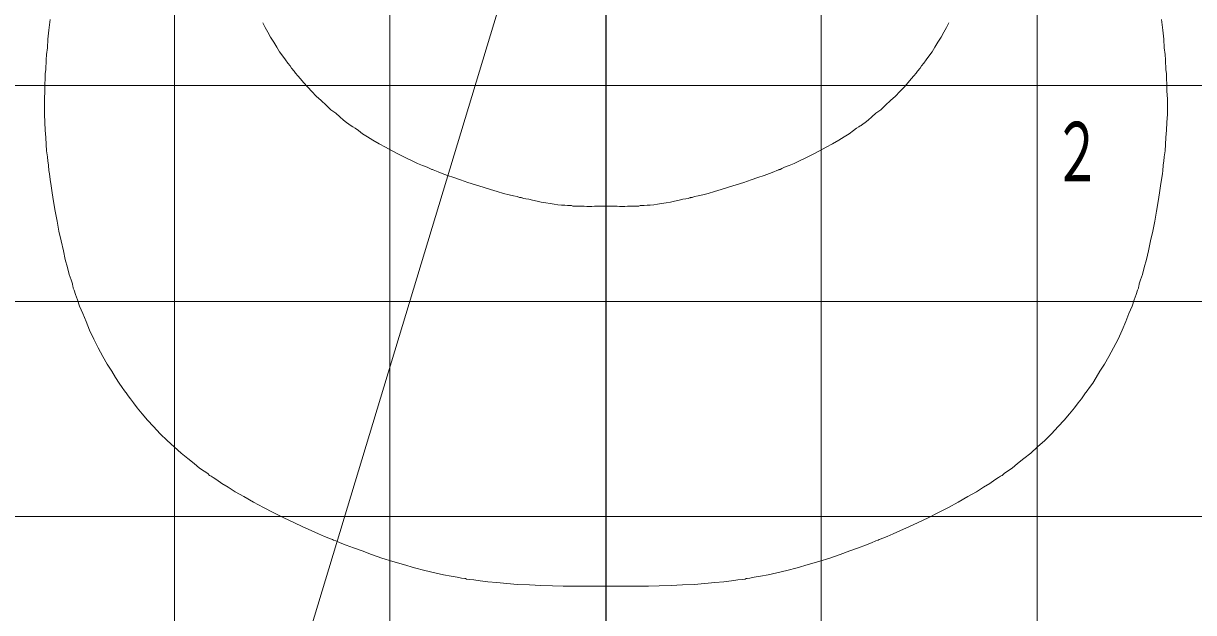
# Model space of a CAD drawing. Units: millimetres on the paper, scale 1:30. Extents: x 1315 to 1680, y -330 to -40.
# Drawn here: x 1597.23 to 1633.46, y -132.8 to -114.56 of the extents above; entities that cross this region are included whole.
import ezdxf
from ezdxf.enums import TextEntityAlignment as Align

# ---------------------------------------------------------------- set-up
doc = ezdxf.new("R2010")
doc.units = ezdxf.units.MM
doc.layers.add('1_300', color=7, linetype='Continuous', lineweight=13)
doc.styles.add('ＭＳ ゴシック', font='')
doc.styles.get('ＭＳ ゴシック').set_extended_font_data('MS Gothic')

msp = doc.modelspace()

# ---------------------------------------------------------------- linework, layer by layer
at = {"layer": '1_300', "color": 70}
for p, q in [((1601.911, -49.742), (1601.911, -156.53)), ((1608.578, -49.742), (1608.578, -156.53)), ((1621.932, -49.742), (1621.932, -156.53)), ((1628.613, -49.742), (1628.613, -156.53)), ((1568.537, -116.489), (1661.977, -116.489)), ((1568.537, -123.169), (1661.977, -123.169)), ((1568.537, -129.828), (1661.977, -129.828))]:
    msp.add_line(p, q, dxfattribs=at)
at = {"layer": '1_300', "color": 1, "lineweight": 25}
msp.add_line((1615.258, -49.742), (1615.258, -156.53), dxfattribs=at)
at = {"layer": '1_300'}
msp.add_lwpolyline([(1615.102, -103.657), (1596.125, -166.306), (1583.576, -166.306)], dxfattribs=at)
at = {"layer": '1_300', "color": 4}
for points in [[(1632.462, -114.447), (1632.504, -114.769), (1632.532, -115.049), (1632.546, -115.315), (1632.574, -115.525), (1632.588, -115.694), (1632.588, -115.806), (1632.602, -115.89), (1632.602, -115.904), (1632.602, -115.932), (1632.602, -116.002), (1632.616, -116.114), (1632.616, -116.268), (1632.63, -116.45), (1632.63, -116.66), (1632.644, -116.898), (1632.644, -117.136), (1632.644, -117.374), (1632.63, -117.626), (1632.616, -117.864), (1632.602, -118.089), (1632.588, -118.313), (1632.574, -118.509), (1632.546, -118.691), (1632.532, -118.831), (1632.518, -118.943), (1632.518, -118.999), (1632.518, -119.027), (1632.504, -119.055), (1632.504, -119.111), (1632.49, -119.223), (1632.462, -119.391), (1632.434, -119.587), (1632.406, -119.811), (1632.364, -120.077), (1632.308, -120.371), (1632.252, -120.679), (1632.196, -120.988), (1632.126, -121.296), (1632.056, -121.604), (1632, -121.87), (1631.93, -122.122), (1631.874, -122.332), (1631.818, -122.5), (1631.776, -122.626), (1631.762, -122.71), (1631.748, -122.724), (1631.748, -122.752), (1631.72, -122.822), (1631.678, -122.948), (1631.622, -123.116), (1631.552, -123.312), (1631.454, -123.537), (1631.356, -123.789), (1631.244, -124.055), (1631.118, -124.335), (1630.978, -124.601), (1630.838, -124.867), (1630.698, -125.105), (1630.558, -125.329), (1630.445, -125.525), (1630.333, -125.693), (1630.235, -125.833), (1630.165, -125.931), (1630.123, -125.987), (1630.109, -126.001), (1630.095, -126.029), (1630.053, -126.085), (1629.983, -126.184), (1629.885, -126.31), (1629.773, -126.464), (1629.619, -126.646), (1629.451, -126.842), (1629.269, -127.038), (1629.059, -127.262), (1628.849, -127.472), (1628.625, -127.668), (1628.415, -127.864), (1628.205, -128.032), (1628.009, -128.186), (1627.84, -128.326), (1627.7, -128.425), (1627.588, -128.494), (1627.532, -128.55), (1627.504, -128.564), (1627.476, -128.578), (1627.42, -128.621), (1627.308, -128.691), (1627.154, -128.802), (1626.958, -128.915), (1626.734, -129.055), (1626.468, -129.209), (1626.174, -129.377), (1625.866, -129.545), (1625.558, -129.699), (1625.236, -129.867), (1624.927, -130.007), (1624.647, -130.147), (1624.381, -130.259), (1624.157, -130.357), (1623.975, -130.441), (1623.835, -130.497), (1623.751, -130.525), (1623.723, -130.539), (1623.695, -130.553), (1623.625, -130.581), (1623.485, -130.637), (1623.303, -130.707), (1623.079, -130.791), (1622.813, -130.889), (1622.518, -131.001), (1622.196, -131.113), (1621.86, -131.211), (1621.524, -131.309), (1621.188, -131.407), (1620.866, -131.492), (1620.558, -131.562), (1620.292, -131.632), (1620.054, -131.674), (1619.858, -131.702), (1619.717, -131.73), (1619.633, -131.744), (1619.605, -131.744), (1619.577, -131.758), (1619.493, -131.772), (1619.353, -131.786), (1619.157, -131.814), (1618.919, -131.842), (1618.639, -131.87), (1618.331, -131.898), (1617.995, -131.926), (1617.631, -131.94), (1617.281, -131.954), (1616.916, -131.968), (1616.58, -131.982), (1616.258, -131.982), (1615.978, -131.982), (1615.726, -131.982), (1615.53, -131.982), (1615.39, -131.982), (1615.292, -131.982), (1615.264, -131.982), (1615.236, -131.982), (1615.138, -131.982), (1614.998, -131.982), (1614.802, -131.982), (1614.549, -131.982), (1614.269, -131.982), (1613.947, -131.982), (1613.611, -131.968), (1613.247, -131.954), (1612.897, -131.94), (1612.533, -131.926), (1612.197, -131.898), (1611.888, -131.87), (1611.608, -131.842), (1611.37, -131.814), (1611.174, -131.786), (1611.034, -131.772), (1610.95, -131.758), (1610.922, -131.744), (1610.894, -131.744), (1610.796, -131.73), (1610.656, -131.702), (1610.474, -131.674), (1610.236, -131.632), (1609.97, -131.562), (1609.662, -131.492), (1609.339, -131.407), (1609.003, -131.309), (1608.667, -131.211), (1608.331, -131.113), (1608.009, -131.001), (1607.715, -130.889), (1607.449, -130.791), (1607.225, -130.707), (1607.043, -130.637), (1606.902, -130.581), (1606.832, -130.553), (1606.804, -130.539), (1606.776, -130.525), (1606.692, -130.497), (1606.552, -130.441), (1606.37, -130.357), (1606.146, -130.259), (1605.88, -130.147), (1605.6, -130.007), (1605.292, -129.867), (1604.97, -129.699), (1604.662, -129.545), (1604.354, -129.377), (1604.059, -129.209), (1603.793, -129.055), (1603.569, -128.915), (1603.373, -128.802), (1603.219, -128.691), (1603.107, -128.621), (1603.051, -128.578), (1603.023, -128.564), (1602.995, -128.55), (1602.939, -128.494), (1602.827, -128.425), (1602.687, -128.326), (1602.519, -128.186), (1602.323, -128.032), (1602.113, -127.864), (1601.903, -127.668), (1601.679, -127.472), (1601.468, -127.262), (1601.258, -127.038), (1601.076, -126.842), (1600.908, -126.646), (1600.754, -126.464), (1600.642, -126.31), (1600.544, -126.184), (1600.474, -126.085), (1600.432, -126.029), (1600.418, -126.001), (1600.404, -125.987), (1600.362, -125.931), (1600.292, -125.833), (1600.194, -125.693), (1600.082, -125.525), (1599.97, -125.329), (1599.83, -125.105), (1599.69, -124.867), (1599.55, -124.601), (1599.41, -124.335), (1599.284, -124.055), (1599.172, -123.789), (1599.073, -123.537), (1598.975, -123.312), (1598.905, -123.116), (1598.849, -122.948), (1598.807, -122.822), (1598.779, -122.752), (1598.779, -122.724), (1598.765, -122.71), (1598.751, -122.626), (1598.709, -122.5), (1598.653, -122.332), (1598.597, -122.122), (1598.527, -121.87), (1598.471, -121.604), (1598.401, -121.296), (1598.331, -120.988), (1598.275, -120.679), (1598.219, -120.371), (1598.163, -120.077), (1598.121, -119.811), (1598.093, -119.587), (1598.065, -119.391), (1598.037, -119.223), (1598.023, -119.111), (1598.023, -119.055), (1598.009, -119.027), (1598.009, -118.999), (1598.009, -118.943), (1597.995, -118.831), (1597.981, -118.691), (1597.953, -118.509), (1597.939, -118.313), (1597.925, -118.089), (1597.911, -117.864), (1597.897, -117.626), (1597.883, -117.374), (1597.883, -117.136), (1597.883, -116.898), (1597.897, -116.66), (1597.897, -116.45), (1597.911, -116.268), (1597.911, -116.114), (1597.925, -116.002), (1597.925, -115.932), (1597.925, -115.904), (1597.925, -115.89), (1597.939, -115.806), (1597.939, -115.694), (1597.953, -115.525), (1597.981, -115.315), (1597.995, -115.049), (1598.023, -114.769), (1598.065, -114.447)], [(1625.88, -114.545), (1625.81, -114.685), (1625.726, -114.839), (1625.642, -114.993), (1625.544, -115.147), (1625.446, -115.301), (1625.362, -115.442), (1625.264, -115.581), (1625.179, -115.694), (1625.11, -115.792), (1625.039, -115.876), (1624.997, -115.946), (1624.969, -115.974), (1624.955, -115.988), (1624.955, -116.002), (1624.913, -116.044), (1624.871, -116.1), (1624.801, -116.184), (1624.717, -116.282), (1624.619, -116.394), (1624.493, -116.534), (1624.367, -116.674), (1624.227, -116.814), (1624.073, -116.954), (1623.919, -117.094), (1623.779, -117.234), (1623.625, -117.346), (1623.499, -117.458), (1623.387, -117.556), (1623.289, -117.626), (1623.219, -117.682), (1623.177, -117.71), (1623.163, -117.724), (1623.135, -117.738), (1623.093, -117.766), (1623.023, -117.808), (1622.925, -117.878), (1622.799, -117.976), (1622.644, -118.074), (1622.476, -118.172), (1622.28, -118.285), (1622.084, -118.396), (1621.874, -118.509), (1621.664, -118.621), (1621.454, -118.719), (1621.258, -118.817), (1621.09, -118.901), (1620.936, -118.957), (1620.796, -119.013), (1620.712, -119.055), (1620.656, -119.083), (1620.628, -119.083), (1620.614, -119.097), (1620.558, -119.111), (1620.46, -119.153), (1620.334, -119.209), (1620.165, -119.265), (1619.969, -119.335), (1619.759, -119.405), (1619.535, -119.489), (1619.297, -119.559), (1619.059, -119.629), (1618.835, -119.699), (1618.625, -119.769), (1618.429, -119.825), (1618.261, -119.867), (1618.121, -119.895), (1618.009, -119.923), (1617.939, -119.951), (1617.883, -119.951), (1617.869, -119.965), (1617.855, -119.965), (1617.813, -119.979), (1617.743, -119.993), (1617.645, -120.007), (1617.533, -120.035), (1617.392, -120.063), (1617.266, -120.091), (1617.126, -120.119), (1616.986, -120.133), (1616.86, -120.161), (1616.748, -120.175), (1616.636, -120.189), (1616.538, -120.189), (1616.454, -120.203), (1616.384, -120.203), (1616.328, -120.203), (1616.286, -120.217), (1616.272, -120.217), (1616.258, -120.217), (1616.23, -120.217), (1616.188, -120.217), (1616.146, -120.217), (1616.076, -120.217), (1616.006, -120.217), (1615.936, -120.217), (1615.852, -120.231), (1615.768, -120.231), (1615.684, -120.231), (1615.614, -120.217), (1615.544, -120.217), (1615.474, -120.217), (1615.418, -120.217), (1615.362, -120.217), (1615.32, -120.217), (1615.292, -120.217), (1615.264, -120.217), (1615.236, -120.217), (1615.208, -120.217), (1615.166, -120.217), (1615.11, -120.217), (1615.054, -120.217), (1614.984, -120.217), (1614.913, -120.217), (1614.83, -120.231), (1614.76, -120.231), (1614.675, -120.231), (1614.591, -120.217), (1614.521, -120.217), (1614.451, -120.217), (1614.381, -120.217), (1614.339, -120.217), (1614.297, -120.217), (1614.269, -120.217), (1614.255, -120.217), (1614.241, -120.217), (1614.199, -120.203), (1614.143, -120.203), (1614.073, -120.203), (1613.989, -120.189), (1613.891, -120.189), (1613.779, -120.175), (1613.667, -120.161), (1613.541, -120.133), (1613.401, -120.119), (1613.261, -120.091), (1613.135, -120.063), (1612.995, -120.035), (1612.883, -120.007), (1612.785, -119.993), (1612.715, -119.979), (1612.673, -119.965), (1612.659, -119.965), (1612.645, -119.951), (1612.589, -119.951), (1612.519, -119.923), (1612.407, -119.895), (1612.267, -119.867), (1612.099, -119.825), (1611.902, -119.769), (1611.692, -119.699), (1611.468, -119.629), (1611.23, -119.559), (1610.992, -119.489), (1610.768, -119.405), (1610.558, -119.335), (1610.362, -119.265), (1610.194, -119.209), (1610.068, -119.153), (1609.97, -119.111), (1609.914, -119.097), (1609.9, -119.083), (1609.872, -119.083), (1609.816, -119.055), (1609.732, -119.013), (1609.591, -118.957), (1609.438, -118.901), (1609.269, -118.817), (1609.073, -118.719), (1608.863, -118.621), (1608.653, -118.509), (1608.443, -118.396), (1608.247, -118.285), (1608.051, -118.172), (1607.883, -118.074), (1607.729, -117.976), (1607.603, -117.878), (1607.505, -117.808), (1607.435, -117.766), (1607.379, -117.738), (1607.365, -117.724), (1607.351, -117.71), (1607.309, -117.682), (1607.239, -117.626), (1607.141, -117.556), (1607.029, -117.458), (1606.902, -117.346), (1606.748, -117.234), (1606.608, -117.094), (1606.454, -116.954), (1606.3, -116.814), (1606.16, -116.674), (1606.034, -116.534), (1605.908, -116.394), (1605.81, -116.282), (1605.726, -116.184), (1605.656, -116.1), (1605.614, -116.044), (1605.572, -116.002), (1605.572, -115.988), (1605.558, -115.974), (1605.53, -115.946), (1605.488, -115.876), (1605.418, -115.792), (1605.348, -115.694), (1605.264, -115.581), (1605.166, -115.442), (1605.082, -115.301), (1604.984, -115.147), (1604.886, -114.993), (1604.802, -114.839), (1604.718, -114.685), (1604.648, -114.545)]]:
    msp.add_lwpolyline(points, dxfattribs=at)

# ---------------------------------------------------------------- texts
at = {"layer": '1_300', "style": 'ＭＳ ゴシック', "width": 0.6}
msp.add_text('２', height=1.833, dxfattribs=at).set_placement((1629.105, -118.529), align=Align.MIDDLE_LEFT)

doc.saveas('drawing.dxf')
